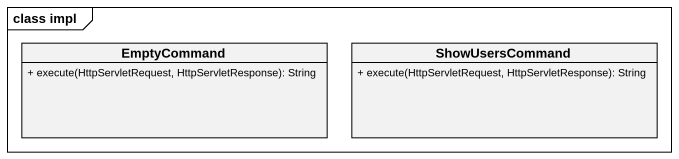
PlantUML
@startuml
mainframe class impl
hide circle
hide empty members
skinparam classAttributeIconSize 0
class EmptyCommand {
  + execute(HttpServletRequest, HttpServletResponse): String
}
class ShowUsersCommand {
  + execute(HttpServletRequest, HttpServletResponse): String
}
@enduml
